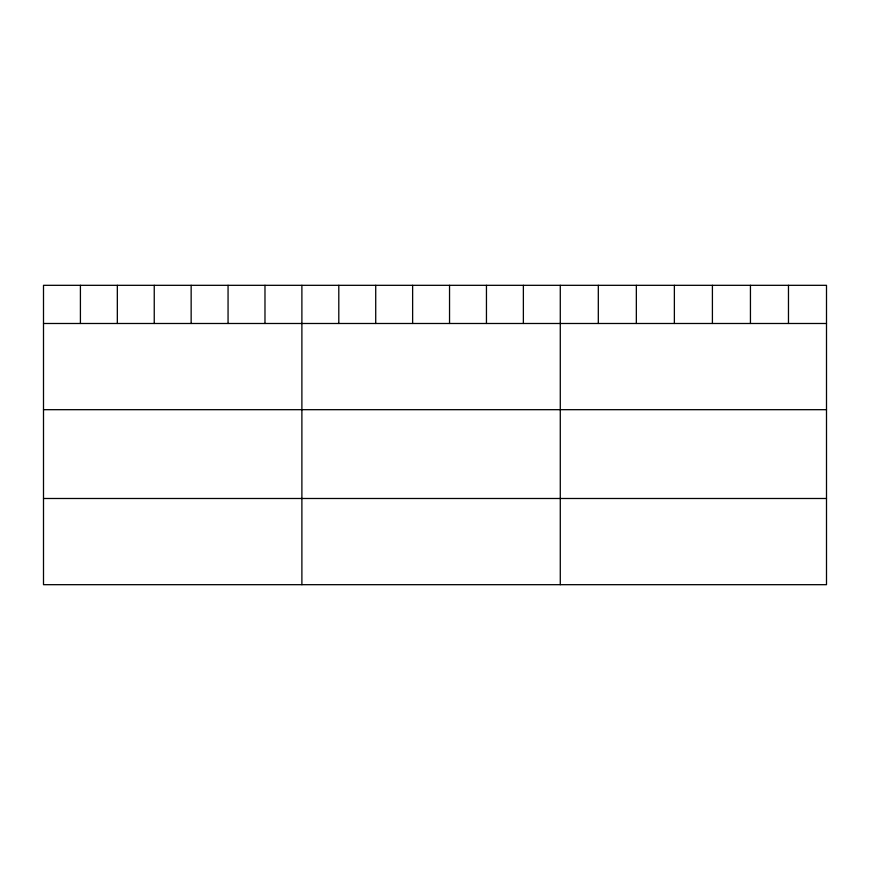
<?xml version="1.0" encoding="UTF-8"?>
<svg xmlns="http://www.w3.org/2000/svg" width="870" height="870" viewBox="0 0 870 870"><rect width="100%" height="100%" fill="white"/><g stroke="black" fill="none" stroke-linecap="round" stroke-linejoin="round"><path stroke-width="1.3" d="M826.5 323.488L826.5 584.683L43.5 584.683L43.5 285.317L826.5 285.317L826.5 323.488L43.5 323.488M43.5 409.683L826.5 409.683M43.5 498.488L826.5 498.488M788.47 285.317L788.47 323.488M750.44 285.317L750.44 323.488M712.41 285.317L712.41 323.488M674.37 285.317L674.37 323.488M636.34 285.317L636.34 323.488M598.31 285.317L598.31 323.488M560.28 285.317L560.28 584.683M523.37 285.317L523.37 323.488M486.45 285.317L486.45 323.488M449.54 285.317L449.54 323.488M412.63 285.317L412.63 323.488M375.72 285.317L375.72 323.488M338.8 285.317L338.8 323.488M301.89 285.317L301.89 584.683M264.98 285.317L264.98 323.488M228.06 285.317L228.06 323.488M191.15 285.317L191.15 323.488M154.24 285.317L154.24 323.488M117.33 285.317L117.33 323.488M80.41 285.317L80.41 323.488"/></g></svg>
